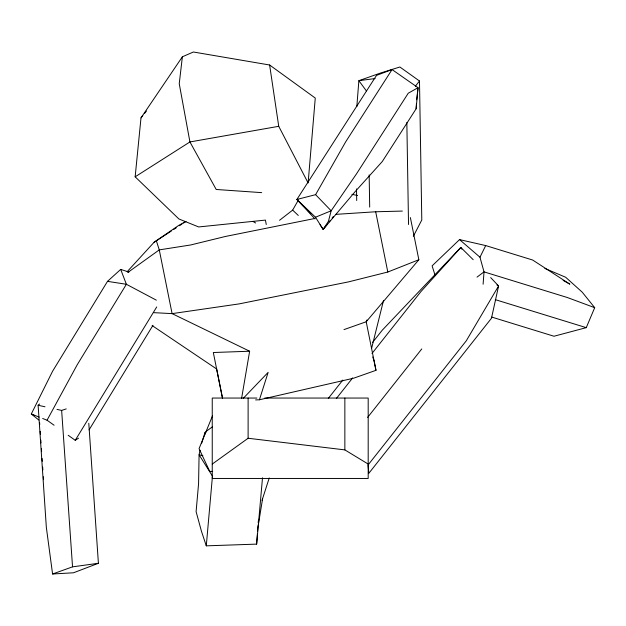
<?xml version="1.0" encoding="UTF-8"?>
<svg xmlns="http://www.w3.org/2000/svg" width="626" height="626" viewBox="0 0 626 626"><rect width="100%" height="100%" fill="white"/><g stroke="black" fill="none" stroke-linecap="round" stroke-linejoin="round"><path stroke-width="0.94" d="M320.05 224.703L323.157 229.406L355.357 191.392L382.275 161.539L416.126 108.791L416.447 103.392M483.115 284.235L484.015 271.872L479.978 257.216L459.547 239.601L432.112 265.854L434.984 274.955M200.093 450.305L199.084 454.789L198.575 483.718L196.102 511.653L201.431 531.192L206.283 545.841L256.637 544.119L257.427 533.438M257.568 531.497L257.998 525.668M258.209 522.757L258.35 520.816M356.812 106.678L358.87 80.676L380.631 72.999L399.873 67.005L419.49 81.004L421.791 219.984L413.324 236.331M308.195 182.01L315.269 98.063L269.626 65.002L193.395 52.005L182.385 56.778L140.999 117.884L135.153 176.814L178.872 218.951L198.653 226.948L265.44 220.102L266.253 224.531M204.796 434.522L204.96 432.613L206.603 431.643M206.283 545.841L212.457 476.112L199.084 454.789L202.855 455.689M256.637 544.119L262.513 477.771M416.126 108.791L418.035 87.687L392.056 69.564L376.508 75.394L296.888 199.459L314.956 218.889M416.666 99.792L418.035 87.687L408.246 93.219L356.507 173.848L331.154 210.782L328.447 221.244L323.157 229.406L315.504 217.222L296.888 199.459L315.606 194.663L345.74 141.742L392.056 69.564M182.385 56.778L179.239 83.704L189.928 141.946L216.213 189.475L261.676 192.636M258.35 524.745L262.615 498.562M241.573 398.535L249.641 351.225L172.095 313.626L153.581 312.648M201.705 443.122L204.96 432.613M371.586 348.447L383.542 300.363M255.596 399.92L259.414 399.779L268.131 372.384L243.271 398.324M262.051 500.33L269.25 477.943M212.496 415.852L199.052 448.623L209.741 471.409L212.66 471.409M491.762 317.085L553.987 336.24L586.265 327.648L594.7 307.671L582.235 292.185L565.646 277.24L544.847 268.437M366.953 319.98L366.202 321.756L375.976 370.318L353.745 378.174L259.414 399.779M479.978 257.216L485.698 245.572L532.632 260.017L569.84 284.141L563.15 280.401M42.678 418.481L47.052 420.21L77.225 364.755L126.389 284.282L120.693 269.407L107.508 281.356L52.584 371.241L31.3 413.989L38.796 420.007M279.548 220.289L292.647 210.125L298.445 199.944M68.195 435.281L75.245 440.305L156.711 306.967M89.072 429.882L152.971 325.301M323.157 229.406L327.343 224.124M329.135 221.854L330.332 220.344M332.124 218.075L333.322 216.565M328.282 398.433L342.821 380.052M372.509 342.516L382.196 330.262L460.83 247.458L473.186 259.688M336.342 398.543L352.657 377.916M371.993 353.471L420.93 291.583L460.83 247.458L461.816 249.132M367.626 417.401L421.775 348.94M140.999 117.884L142.806 115.607M144.614 113.337L146.421 111.068M415.335 86.231L419.49 81.004M410.374 217.598L418.849 259.735L366.202 321.756L343.971 329.612M127.172 271.7L154.113 242.239L178.786 225.368L186.047 221.346M88.79 423.262L98.407 563.283L73.508 572.782L52.576 573.995L46.34 527.35L38.116 405.272L39.594 404.02M477.02 277.13L484.015 271.872L567.328 297.514L594.7 307.671M127.821 272.466L159.27 249.884L190.633 244.977L225.438 236.464L315.011 218.443M206.126 431.377L212.425 426.854M212.245 464.062L248.115 438.255L344.856 449.898L368.19 464.062M154.113 242.239L171.305 231.041M173.762 229.437L176.219 227.833M179.49 225.704L181.947 224.1M183.582 223.036L185.218 221.964M75.245 440.305L78.524 438.192M135.153 176.814L189.928 141.946L278.734 126.311L308.117 182.972M315.504 217.222L331.154 210.782L315.606 194.663M156.602 241.558L159.27 249.884L172.095 313.626L239.015 303.915L348.596 281.864L387.807 272.02L418.849 259.735M52.576 573.995L72.538 566.851L98.407 563.283M56.982 409.396L61.645 410.413L66.231 408.903M375.123 78.555L358.87 80.676L366.351 90.872M335.99 214.35L375.686 211.768L402.354 211.072M249.641 351.225L213.317 352.516L222.512 398.222M256.91 398.05L212.245 398.05L212.245 478.46L368.19 478.46L368.19 398.05L264.728 398.05M107.508 281.356L126.389 284.282L156.336 300.167M351.937 194.31L357.579 195.523M38.116 405.272L45.002 406.775M459.547 239.601L485.698 245.572M495.283 299.643L586.265 327.648M120.693 269.407L128.925 272.06M39.18 417.096L31.3 413.989L33.851 415.14M496.95 285.018L498.593 285.972L491.465 318.258L368.839 473.303L368.041 465.008L466.292 340.779L498.593 285.972L490.682 277.592M253.147 221.534L255.627 223.005M152.134 325.567L216.643 368.996M47.052 420.21L54.102 425.234M292.647 210.125L298.281 215.438M296.888 199.459L303.633 206.267M307.671 210.352L311.044 213.756M372.72 356.961L374.027 360.584L375.976 370.318M375.686 211.768L387.807 272.02M216.533 368.401L222.551 398.379M269.626 65.002L278.734 126.311M72.538 566.851L61.645 410.413M39.61 422.683L39.743 424.616M40.205 431.377L40.4 434.28M40.8 440.078L41.003 442.973M41.402 448.772L41.598 451.667M42.059 458.428L42.263 461.331M42.662 467.129L42.858 470.024M43.327 476.785L43.523 479.688M406.845 122.508L408.528 224.515M369.16 174.912L369.692 207.096M356.515 188.911L356.703 200.531M344.856 398.05L344.856 449.898M248.115 398.05L248.115 438.255"/></g></svg>
